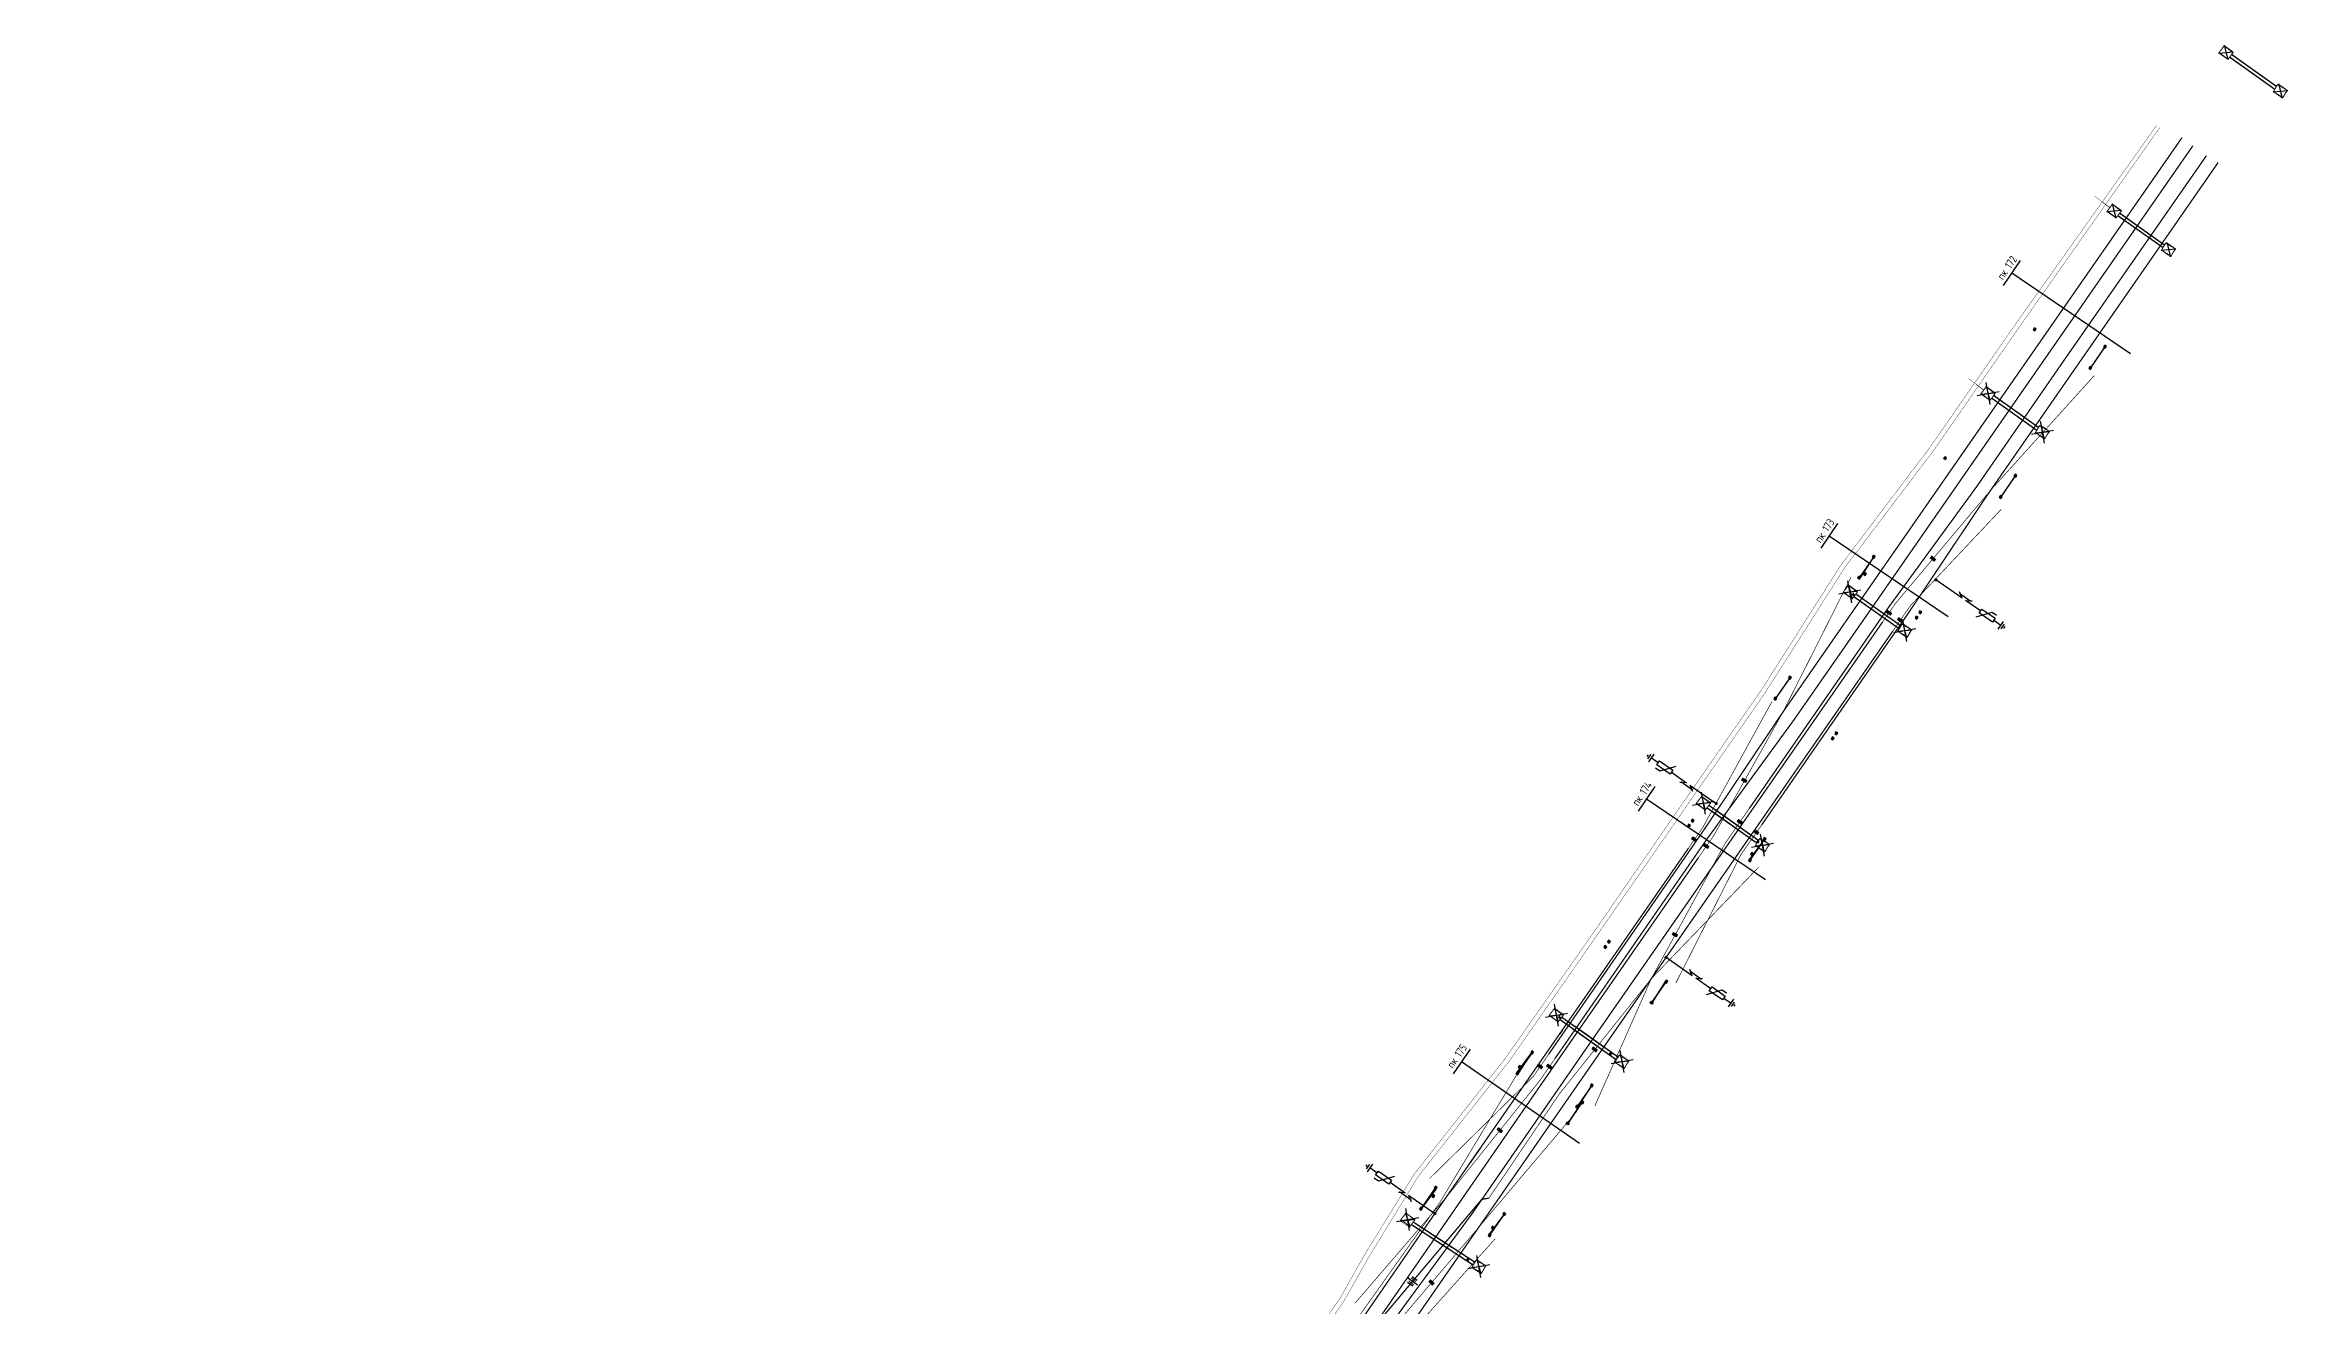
# Model space of a CAD drawing. Header units: metres. Extents: x 7125 to 11673, y -5803 to -4152.
# Drawn here: x 10972 to 11673, y -4546 to -4152 of the extents above; entities that cross this region are included whole.
import ezdxf
from ezdxf.enums import TextEntityAlignment as Align

# ---------------------------------------------------------------- set-up
doc = ezdxf.new("R2010")
doc.units = ezdxf.units.M
doc.layers.get('Defpoints').update_dxf_attribs({"color": 4})
for name, color, linetype in [('N_opn', 1, 'Continuous'), ('P_piket (новые)', 7, 'Continuous'), ('P_userhelp_1', 6, 'Continuous'), ('S_opor', 7, 'Continuous'), ('КС_ОПОРЫ В МАСШТАБЕ', 6, 'Continuous')]:
    doc.layers.add(name, color=color, linetype=linetype)
doc.layers.add('N_p_podves_1КП', color=1, linetype='Continuous', lineweight=40)
doc.layers.add('N_p_podves_2КП', color=1, linetype='Continuous', lineweight=40)
doc.layers.get('P_userhelp_1').off()
doc.styles.add('00 ТЭЛП  25', font='gost.shx', dxfattribs={"height": 2.5})
doc.styles.add('GostB_TTF', font='')
doc.styles.get("Standard").update_dxf_attribs({"font": 'arial.ttf'})
doc.styles.add('Шаблон 2.5', font='simplex.shx', dxfattribs={"width": 0.7, "oblique": 15, "height": 2.5})
doc.styles.get('GostB_TTF').set_extended_font_data('GOST type B')
doc.linetypes.add('Волновод', pattern='A,100.7,-7.2,["~",Standard,S=2.5,R=0,X=-2.54,Y=-1.4],-4.35', length=112.25)
doc.linetypes.add('Волновод1', pattern='A,35.8,-2.1,["~",GostB_TTF,S=3,R=0,X=-1.1,Y=-1.05],-2.1', length=40)
doc.linetypes.add('ВОЛС1', pattern='A,33.6,-3.2,["ВОЛС",GostB_TTF,S=1.5,R=0,X=-2.2,Y=-0.75],-3.2', length=40)

# ---------------------------------------------------------------- blocks, each defined once
blk = doc.blocks.new('*U516')
at = {"const_width": 0.3}
blk.add_lwpolyline([(-1.3, 1.75), (1.3, 1.75), (1.3, -1.75), (-1.3, -1.75)], close=True, dxfattribs=at)
at = {"layer": 'Defpoints'}
blk.add_point((0, 0), dxfattribs=at)
blk = doc.blocks.new('*U692')
for p, q in [((-0.5, 4.46), (-0.5, -18.62)), ((0.5, 4.46), (0.5, -18.62)), ((-0.5, -1.76), (-0.5, -18.62)), ((0.5, -1.76), (0.5, -18.62))]:
    blk.add_line(p, q)
at = {"layer": 'Defpoints'}
for p, q in [((-1.5, 7.96), (1.5, 4.46)), ((1.5, 7.96), (-1.5, 4.46)), ((-1.5, -18.62), (1.5, -22.12)), ((1.5, -18.62), (-1.5, -22.12))]:
    blk.add_line(p, q, dxfattribs=at)
at = {"layer": 'Defpoints', "const_width": 0.15}
for points in [[(-1.5, 7.96), (1.5, 7.96), (1.5, 4.46), (-1.5, 4.46)], [(-1.5, -18.62), (1.5, -18.62), (1.5, -22.12), (-1.5, -22.12)]]:
    blk.add_lwpolyline(points, close=True, dxfattribs=at)
blk = doc.blocks.new('*U689')
for p, q in [((-0.5, 3.01), (-0.5, -18.62)), ((0.5, 3.01), (0.5, -18.62)), ((-0.5, -1.76), (-0.5, -18.62)), ((0.5, -1.76), (0.5, -18.62))]:
    blk.add_line(p, q)
at = {"layer": 'Defpoints'}
for p, q in [((-1.5, 6.51), (1.5, 3.01)), ((1.5, 6.51), (-1.5, 3.01)), ((-1.5, -18.62), (1.5, -22.12)), ((1.5, -18.62), (-1.5, -22.12))]:
    blk.add_line(p, q, dxfattribs=at)
at = {"layer": 'Defpoints', "const_width": 0.15}
for points in [[(-1.5, 6.51), (1.5, 6.51), (1.5, 3.01), (-1.5, 3.01)], [(-1.5, -18.62), (1.5, -18.62), (1.5, -22.12), (-1.5, -22.12)]]:
    blk.add_lwpolyline(points, close=True, dxfattribs=at)
blk = doc.blocks.new('*U691')
for p, q in [((-0.5, 0.52), (-0.5, -18.62)), ((0.5, 0.52), (0.5, -18.62)), ((-0.5, -1.76), (-0.5, -18.62)), ((0.5, -1.76), (0.5, -18.62))]:
    blk.add_line(p, q)
at = {"layer": 'Defpoints'}
for p, q in [((-1.5, 4.02), (1.5, 0.52)), ((1.5, 4.02), (-1.5, 0.52)), ((-1.5, -18.62), (1.5, -22.12)), ((1.5, -18.62), (-1.5, -22.12))]:
    blk.add_line(p, q, dxfattribs=at)
at = {"layer": 'Defpoints', "const_width": 0.15}
for points in [[(-1.5, 4.02), (1.5, 4.02), (1.5, 0.52), (-1.5, 0.52)], [(-1.5, -18.62), (1.5, -18.62), (1.5, -22.12), (-1.5, -22.12)]]:
    blk.add_lwpolyline(points, close=True, dxfattribs=at)
blk = doc.blocks.new('*U656')
for p, q in [((-0.5, -1.24), (-0.5, -18.62)), ((-0.5, -1.76), (-0.5, -18.62)), ((0.5, -1.24), (0.5, -18.62)), ((0.5, -1.76), (0.5, -18.62))]:
    blk.add_line(p, q)
at = {"layer": 'Defpoints'}
for p, q in [((-1.5, 2.26), (1.5, -1.24)), ((1.5, 2.26), (-1.5, -1.24)), ((-1.5, -18.62), (1.5, -22.12)), ((1.5, -18.62), (-1.5, -22.12))]:
    blk.add_line(p, q, dxfattribs=at)
at = {"layer": 'Defpoints', "const_width": 0.15}
for points in [[(-1.5, 2.26), (1.5, 2.26), (1.5, -1.24), (-1.5, -1.24)], [(-1.5, -18.62), (1.5, -18.62), (1.5, -22.12), (-1.5, -22.12)]]:
    blk.add_lwpolyline(points, close=True, dxfattribs=at)
blk = doc.blocks.new('N_KRON')
at = {"color": 0, "ltscale": 0.8, "const_width": 0.2}
blk.add_lwpolyline([(0, 3), (0, 0)], dxfattribs=at)
at = {"color": 1, "ltscale": 0.8, "const_width": 0.2}
blk.add_lwpolyline([(0, 3), (0, 3)], dxfattribs=at)
at = {"layer": 'Defpoints', "ltscale": 0.8, "const_width": 0.1}
blk.add_lwpolyline([(0, 6), (0, 3)], dxfattribs=at)
blk = doc.blocks.new('*U620')
at = {"const_width": 0.3}
blk.add_lwpolyline([(-1.3, 1.75), (1.3, 1.75), (1.3, -1.75), (-1.3, -1.75)], close=True, dxfattribs=at)
at = {"layer": 'Defpoints'}
blk.add_point((0, 0), dxfattribs=at)
at = {"color": 0}
blk.add_blockref('N_KRON', (0, 1.75), dxfattribs=at)
blk = doc.blocks.new('A$C62177B7A')
for p, q in [((-0.335, 0.335), (-0.335, -0.335)), ((0.335, 0.335), (-0.335, 0.335)), ((0.335, -0.335), (0.335, 0.335)), ((-0.335, -0.335), (0.335, -0.335))]:
    blk.add_line(p, q)
at = {"layer": 'Defpoints'}
for p, q in [((-0.335, 0.335), (0.335, -0.335)), ((0.335, 0.335), (-0.335, -0.335)), ((-0.335, 0), (0.335, 0)), ((0, 0.335), (0, -0.335))]:
    blk.add_line(p, q, dxfattribs=at)
blk = doc.blocks.new('*U85')
for p, q in [((0.11, 0.605), (-0.11, 0.605)), ((-0.11, 0.605), (-0.11, 0.065)), ((-0.11, 0.065), (0.11, 0.065)), ((0.11, 0.065), (0.11, 0.605))]:
    blk.add_line(p, q)
at = {"layer": 'Defpoints'}
for p, q in [((0.11, 0.065), (-0.11, 0.605)), ((-0.11, 0.065), (0.11, 0.605)), ((0.11, 0.335), (-0.11, 0.335)), ((0, 0.065), (0, 0.605))]:
    blk.add_line(p, q, dxfattribs=at)
blk.add_blockref('A$C62177B7A', (0, 0.335))
blk = doc.blocks.new('*U188')
for p, q in [((0, 0), (-8, 0)), ((0.375, 0.335), (-0.295, 0.335)), ((-0.295, 0.335), (-0.295, -0.335)), ((0.375, -0.335), (0.375, 0.335)), ((-0.295, -0.335), (0.375, -0.335))]:
    blk.add_line(p, q)
at = {"layer": 'Defpoints'}
for p, q in [((-0.295, -0.335), (0.375, 0.335)), ((-0.295, 0.335), (0.375, -0.335)), ((0.04, 0.335), (0.04, -0.335)), ((-0.295, 0), (0.375, 0))]:
    blk.add_line(p, q, dxfattribs=at)
blk = doc.blocks.new('*U559')
for p, q in [((4.68, 16.35), (-4.68, 16.35)), ((0, 16.35), (0, -28.55))]:
    blk.add_line(p, q)
blk = doc.blocks.new('S_IZ_SECTION')
at = {"color": 0, "lineweight": 30, "ltscale": 0.8}
for p, q in [((-0.15, -1), (-0.15, 1)), ((1, -2), (1, 2)), ((2.17, 1), (2.17, -1))]:
    blk.add_line(p, q, dxfattribs=at)
at = {"color": 7, "ltscale": 0.5, "true_color": 0xffffff, "const_width": 0.313, "flags": 128}
blk.add_lwpolyline([(0.4, 1), (0.4, -1)], dxfattribs=at)
at = {"color": 7, "ltscale": 0.3, "true_color": 0xffffff, "const_width": 0.313, "flags": 128}
blk.add_lwpolyline([(1.61, 1), (1.61, -1)], dxfattribs=at)
at = {"color": 0, "ltscale": 0.8, "style": 'Шаблон 2.5', "flags": 4}
blk.add_attdef('N_IZ_SECTION', text='', height=2.5, dxfattribs=at).set_placement((1.06, 7.68), align=Align.CENTER)
blk = doc.blocks.new('N_VOZDUSH')
at = {"lineweight": 0, "ltscale": 5, "true_color": 0xffffff}
blk.add_hatch(color=7, dxfattribs=at).paths.add_polyline_path([(0.82, 0.82), (0.18, 0.82), (0.18, -0.71), (0.82, -0.71)])
at = {"lineweight": 0, "const_width": 0.229}
for points in [[(0.08, 0.91), (0.08, -0.8)], [(0.92, 0.91), (0.92, -0.8)]]:
    blk.add_lwpolyline(points, dxfattribs=at)
at = {"color": 7, "lineweight": 0, "ltscale": 5, "true_color": 0xffffff}
blk.add_lwpolyline([(0.82, 0.82), (0.18, 0.82), (0.18, -0.71), (0.82, -0.71)], close=True, dxfattribs=at)
blk = doc.blocks.new('N_OPN')
at = {"ltscale": 2}
h = blk.add_hatch(color=256, dxfattribs=at)
edge = h.paths.add_edge_path()
edge.add_arc((0, 0.01), 0.513, 148.30231, 508.30231)
for p, q in [((-1.79, 20.21), (-1.79, 21.85)), ((1.45, 24.82), (-1.49, 24.82)), ((-0.82, 25.46), (0.86, 25.45)), ((-0.75, 17.03), (-0.74, 22.09)), ((-0.74, 22.09), (0.74, 22.09)), ((-0.33, 26.05), (0.34, 26.05)), ((0, 22.09), (0, 24.82)), ((0.74, 22.09), (0.74, 17.03)), ((2.23, 16.97), (-1.79, 20.21)), ((0.74, 17.03), (-0.75, 17.03)), ((0, 17.03), (0, 11.31))]:
    blk.add_line(p, q, dxfattribs=at)
for p, q in [((0, 11.31), (-1.14, 13.09)), ((0, 10.02), (-1.14, 8.23)), ((-0.81, 8.48), (-0.8, 12.94))]:
    blk.add_line(p, q)
at = {"ltscale": 0.8}
blk.add_line((0, 10.02), (0, 0.01), dxfattribs=at)

msp = doc.modelspace()

# ---------------------------------------------------------------- linework, layer by layer
at = {"linetype": 'Волновод1'}
msp.add_lwpolyline([(11126.479, -4894.051, 0.1, 0.1, 0), (11158.173, -4852.911, 0.1, 0.1, 0), (11158.173, -4852.911, 0.1, 0.1, 0), (11185.577, -4815.777, 0.1, 0.1, 0), (11221.418, -4766.569, 0.1, 0.1, 0), (11239.502, -4740.606, 0.1, 0.1, 0), (11258.721, -4712.804, 0.1, 0.1, 0), (11272.828, -4692.885, 0.1, 0.1, 0), (11292.835, -4659.697, 0.1, 0.1, 0), (11320.397, -4624.325, 0.1, 0.1, 0), (11343.438, -4591.36, 0.1, 0.1, 0), (11376.634, -4543.554, 0.1, 0.1, 0), (11384.489, -4529.65, 0.1, 0.1, 0), (11399.888, -4504.667, 0.1, 0.1, 0), (11428.439, -4468.392, 0.1, 0.1, 0), (11456.004, -4429.092, 0.1, 0.1, 0), (11482.103, -4391.216, 0.1, 0.1, 0), (11508.364, -4353.448, 0.1, 0.1, 0), (11533.074, -4314.606, 0.1, 0.1, 0), (11560.863, -4277.898, 0.1, 0.1, 0), (11587.103, -4240.116, 0.1, 0.1, 0), (11631.826, -4177.119, 0, 0, 0)], format="xyseb", dxfattribs=at)
at = {"linetype": 'ВОЛС1'}
msp.add_lwpolyline([(11127.645, -4894.948, 0.1, 0.1, 0), (11159.612, -4853.998, 0.1, 0.1, 0), (11159.612, -4853.998, 0.1, 0.1, 0), (11186.682, -4816.651, 0.1, 0.1, 0), (11222.292, -4767.261, 0.1, 0.1, 0), (11240.678, -4741.536, 0.1, 0.1, 0), (11259.97, -4713.636, 0.1, 0.1, 0), (11274.076, -4693.716, 0.1, 0.1, 0), (11294.084, -4660.529, 0.1, 0.1, 0), (11321.567, -4625.104, 0.1, 0.1, 0), (11344.629, -4592.248, 0.1, 0.1, 0), (11377.882, -4544.386, 0.1, 0.1, 0), (11385.651, -4530.599, 0.1, 0.1, 0), (11401.092, -4505.47, 0.1, 0.1, 0), (11429.687, -4469.224, 0.1, 0.1, 0), (11457.147, -4429.854, 0.1, 0.1, 0), (11483.352, -4392.047, 0.1, 0.1, 0), (11509.577, -4354.256, 0.1, 0.1, 0), (11534.287, -4315.414, 0.1, 0.1, 0), (11562.112, -4278.729, 0.1, 0.1, 0), (11588.351, -4240.947, 0.1, 0.1, 0), (11632.818, -4177.802, 0, 0, 0)], format="xyseb", dxfattribs=at)
at = {"layer": 'Defpoints'}
msp.add_line((11446.165, -4459.682), (11445.215, -4461.057), dxfattribs=at)
at = {"layer": 'Defpoints', "color": 5}
msp.add_line((11417.08, -4501.618), (11420.508, -4496.686), dxfattribs=at)
at = {"layer": 'N_p_podves_1КП'}
for points in [[(11225.181, -4769.387, 0.2, 0.2, 0), (11250.736, -4739.293, 0.2, 0.2, 0), (11276.054, -4702.804, 0.4, 0.4, 0), (11277.833, -4701.793, 0.4, 0.4, 0), (11307.479, -4666.635, 0.4, 0.4, 0), (11309.45, -4666.484, 0.2, 0.2, 0), (11333.21, -4632.706, 0.2, 0.2, 0), (11361.445, -4591.166, 0.2, 0.2, 0), (11382.788, -4555.606, 0.4, 0.4, 0), (11384.766, -4555.514, 0.4, 0.4, 0), (11420.92, -4512.67, 0.4, 0.4, 0), (11423.151, -4512.294, 0.2, 0.2, 0), (11445.096, -4479.816, 0.2, 0.2, 0), (11473.858, -4443.781, 0.2, 0.2, 0), (11507.589, -4408.737, 0, 0, 0)], [(11432.071, -4473.335, 0.2, 0.2, 0), (11407.824, -4513.618, 0.2, 0.2, 0), (11380.579, -4551.963, 0.4, 0.4, 0), (11380.589, -4554.523, 0.4, 0.4, 0), (11357.807, -4594.47, 0.4, 0.4, 0), (11357.557, -4596.427, 0.2, 0.2, 0), (11342.984, -4614.009, 0.2, 0.2, 0), (11334.303, -4625.626, 0.4, 0.4, 0), (11334.564, -4627.784, 0.4, 0.4, 0), (11307.03, -4676.08, 0.4, 0.4, 0), (11307.343, -4677.616, 0.2, 0.2, 0), (11280.257, -4716.634, 0.2, 0.2, 0), (11255.156, -4751.884, 0.2, 0.2, 0), (11237.626, -4776.754, 0.2, 0.2, 0), (11212.38, -4813.075, 0.2, 0.2, 0), (11207.982, -4819.849, 0.4, 0.4, 0), (11206.36, -4820.19, 0.4, 0.4, 0), (11202.958, -4823.901, 0.4, 0.4, 0), (11193.159, -4835.192, 0.4, 0.4, 0), (11167.784, -4864.266, 0.4, 0.4, 0), (11166.522, -4864.221, 0.2, 0.2, 0), (11166.522, -4864.221, 0.2, 0.2, 0), (11146.678, -4891.513, 0.2, 0.2, 0)], [(11184.301, -4871.292, 0.2, 0.2, 0), (11207.261, -4828.487, 0.2, 0.2, 0), (11239.081, -4783.768, 0.4, 0.4, 0), (11238.414, -4782.012, 0.4, 0.4, 0), (11262.465, -4740.205, 0.4, 0.4, 0), (11262.523, -4737.773, 0.2, 0.2, 0), (11278.505, -4715.399, 0.2, 0.2, 0), (11308.573, -4671.782, 0.2, 0.2, 0), (11318.586, -4657.909, 0.2, 0.2, 0), (11332.14, -4638.063, 0.4, 0.4, 0), (11334.181, -4637.271, 0.4, 0.4, 0), (11365.459, -4600.029, 0.4, 0.4, 0), (11367.572, -4599.522, 0.2, 0.2, 0), (11396.344, -4557.063, 0.2, 0.2, 0), (11425.102, -4524.991, 0.2, 0.2, 0)]]:
    msp.add_lwpolyline(points, format="xyseb", dxfattribs=at)
at = {"layer": 'N_p_podves_2КП'}
for points in [[(11381.308, -4545.105, 0.2, 0.2, 0), (11410.172, -4511.584, 0.2, 0.2, 0), (11439.011, -4475.602, 0.2, 0.2, 0), (11443.796, -4468.693, 0.4, 0.4, 0), (11465.201, -4437.785, 0.4, 0.4, 0), (11491.39, -4399.969, 0.4, 0.4, 0), (11518.523, -4362.805, 0.4, 0.4, 0), (11542.856, -4327.842, 0.4, 0.4, 0), (11643.111, -4183.568, 0, 0, 0)], [(11404.562, -4506.218, 0.2, 0.2, 0), (11437.044, -4474.24, 0.2, 0.2, 0), (11441.795, -4467.379, 0.4, 0.4, 0), (11463.233, -4436.423, 0.4, 0.4, 0), (11489.423, -4398.606, 0.4, 0.4, 0), (11515.097, -4360.333, 0.4, 0.4, 0), (11539.341, -4325.4, 0.4, 0.4, 0), (11639.716, -4181.027, 0, 0, 0)], [(11481.585, -4445.059, 0.2, 0.2, 0), (11501.917, -4404.938, 0.2, 0.2, 0), (11508.427, -4395.643, 0.4, 0.4, 0), (11527.061, -4368.718, 0.4, 0.4, 0), (11554.409, -4329.271, 0.4, 0.4, 0), (11578.833, -4292.745, 0.4, 0.4, 0), (11650.993, -4188.826, 0, 0, 0)], [(11548.245, -4327.434, 0.4, 0.4, 0), (11575.466, -4290.166, 0.4, 0.4, 0), (11601.559, -4252.446, 0.4, 0.4, 0), (11647.352, -4186.65, 0, 0, 0)], [(11299.002, -4706.574, 0.2, 0.2, 0), (11312.357, -4676.445, 0.2, 0.2, 0), (11336.492, -4632.426, 0.2, 0.2, 0), (11358.051, -4601.295, 0.2, 0.2, 0), (11363.145, -4593.94, 0.4, 0.4, 0), (11391.16, -4553.487, 0.4, 0.4, 0), (11417.939, -4517.058, 0.4, 0.4, 0), (11455.294, -4463.035, 0.4, 0.4, 0), (11546.141, -4332.334, 0.2, 0.2, 0), (11550.191, -4326.508, 0.2, 0.2, 0), (11580.024, -4291.031, 0.2, 0.2, 0), (11612.321, -4255.332, 0, 0, 0)], [(10972.095, -5240.989, 0.2, 0.2, 0), (10988.577, -5203.179, 0.4, 0.4, 0), (11047.929, -5094.65, 0.4, 0.4, 0), (11083.442, -5029.835, 0.4, 0.4, 0), (11120.07, -4964.885, 0.4, 0.4, 0), (11151.236, -4913.062, 0.4, 0.4, 0), (11181.312, -4866.149, 0.4, 0.4, 0), (11198.963, -4839.257, 0.4, 0.4, 0), (11207.134, -4827.333, 0.4, 0.4, 0), (11240.35, -4779.331, 0.4, 0.4, 0), (11271.036, -4735.814, 0.4, 0.4, 0), (11282.911, -4718.611, 0.4, 0.4, 0), (11299.012, -4695.567, 0.4, 0.4, 0), (11322.944, -4661.249, 0.4, 0.4, 0), (11351.542, -4620.051, 0.4, 0.4, 0), (11368.304, -4595.937, 0.4, 0.4, 0), (11382.517, -4575.373, 0.4, 0.4, 0), (11414.116, -4529.83, 0.4, 0.4, 0), (11458.759, -4465.502, 0.4, 0.4, 0), (11549.389, -4335.113, 0.2, 0.2, 0), (11554.912, -4327.161, 0.2, 0.2, 0), (11583.173, -4297.182, 0, 0, 0)], [(11146.36, -4893.963, 0.4, 0.4, 0), (11167.764, -4864.266, 0.4, 0.4, 0), (11171.11, -4859.771, 0.4, 0.4, 0), (11199.229, -4820.836, 0.4, 0.4, 0), (11233.194, -4773.773, 0.4, 0.4, 0), (11275.185, -4713.169, 0.4, 0.4, 0), (11290.99, -4690.421, 0.4, 0.4, 0), (11315.196, -4655.57, 0.4, 0.4, 0), (11343.831, -4614.509, 0.4, 0.4, 0), (11360.541, -4590.55, 0.4, 0.4, 0), (11374.831, -4570.059, 0.4, 0.4, 0), (11406.316, -4524.713, 0.4, 0.4, 0), (11451.04, -4460.03, 0.4, 0.4, 0), (11488.658, -4405.871, 0.2, 0.2, 0), (11493.433, -4398.978, 0.2, 0.2, 0), (11515.057, -4360.405, 0.2, 0.2, 0), (11536.307, -4318.321, 0, 0, 0)], [(11456.255, -4483.465, 0.2, 0.2, 0), (11473.861, -4443.783, 0.2, 0.2, 0), (11496.949, -4401.493, 0.2, 0.2, 0), (11504.506, -4390.593, 0.4, 0.4, 0), (11522.055, -4365.251, 0.4, 0.4, 0), (11548.245, -4327.434, 0.4, 0.4, 0)], [(11142.089, -4890.864, 0.4, 0.4, 0), (11166.903, -4857.142, 0.4, 0.4, 0), (11186.582, -4830.529, 0.4, 0.4, 0), (11195.743, -4817.971, 0.4, 0.4, 0), (11229.482, -4770.89, 0.4, 0.4, 0), (11250.832, -4740.528, 0.4, 0.4, 0), (11251.406, -4739.755, 0.4, 0.4, 0), (11258.157, -4730.118, 0.4, 0.4, 0), (11271.731, -4710.626, 0.4, 0.4, 0), (11287.46, -4687.98, 0.4, 0.4, 0), (11311.635, -4653.145, 0.4, 0.4, 0), (11340.319, -4612.168, 0.4, 0.4, 0), (11357.168, -4588.008, 0.4, 0.4, 0), (11371.494, -4567.467, 0.4, 0.4, 0), (11402.633, -4522.315, 0.4, 0.4, 0), (11447.616, -4457.569, 0.4, 0.4, 0), (11485.477, -4403.015, 0.2, 0.2, 0), (11489.955, -4396.548, 0.2, 0.2, 0), (11511.597, -4357.164, 0, 0, 0)], [(11150.704, -4897.029, 0.4, 0.4, 0), (11194.693, -4836.143, 0.4, 0.4, 0), (11203.466, -4824.318, 0.4, 0.4, 0), (11236.946, -4776.495, 0.4, 0.4, 0), (11266.706, -4733.9, 0.4, 0.4, 0), (11279.248, -4715.916, 0.4, 0.4, 0), (11294.928, -4693.533, 0.4, 0.4, 0), (11319.186, -4658.65, 0.4, 0.4, 0), (11347.972, -4617.441, 0.4, 0.4, 0), (11364.701, -4593.385, 0.4, 0.4, 0), (11378.993, -4572.84, 0.4, 0.4, 0), (11392.082, -4554.125, 0.2, 0.2, 0), (11419.504, -4521.951, 0.2, 0.2, 0), (11450.635, -4485.164, 0, 0, 0)]]:
    msp.add_lwpolyline(points, format="xyseb", dxfattribs=at)
at = {"layer": 'S_opor', "color": 1, "lineweight": 30, "ltscale": 2}
for p, q in [((11575.675, -4261.537), (11582.567, -4260.312)), ((11579.733, -4264.37), (11578.508, -4257.479)), ((11592.713, -4273.62), (11599.604, -4272.394)), ((11596.771, -4276.453), (11595.546, -4269.561)), ((11532.477, -4323.513), (11539.369, -4322.287)), ((11536.535, -4326.346), (11535.31, -4319.454)), ((11553.729, -4338.414), (11552.504, -4331.522)), ((11549.671, -4335.581), (11556.562, -4334.355)), ((11490.85, -4392.321), (11489.624, -4385.429)), ((11486.791, -4389.488), (11493.683, -4388.262)), ((11505.225, -4402.611), (11512.117, -4401.386)), ((11509.283, -4405.444), (11508.058, -4398.552)), ((11440.791, -4455.771), (11447.683, -4454.545)), ((11444.849, -4458.604), (11443.624, -4451.712)), ((11461.329, -4470.256), (11468.221, -4469.031)), ((11465.388, -4473.089), (11464.163, -4466.197)), ((11394.302, -4519.613), (11401.194, -4518.387)), ((11398.361, -4522.446), (11397.136, -4515.554)), ((11416.558, -4534.294), (11423.45, -4533.068)), ((11420.616, -4537.127), (11419.391, -4530.235))]:
    msp.add_line(p, q, dxfattribs=at)
at = {"layer": 'КС_ОПОРЫ В МАСШТАБЕ'}
for p, q in [((11543.403, -4311.902), (11539.052, -4318.633)), ((11509.276, -4400.146), (11504.465, -4406.593)), ((11478.368, -4444.485), (11474.018, -4451.251)), ((11431.85, -4473.185), (11436.658, -4466.736)), ((11432.289, -4473.49), (11436.658, -4466.736)), ((11450.922, -4483.852), (11455.289, -4477.096)), ((11452.145, -4482.195), (11447.794, -4488.962)), ((11406.723, -4509.195), (11401.93, -4515.618)), ((11427.93, -4517.266), (11423.128, -4523.712))]:
    msp.add_line(p, q, dxfattribs=at)

# ---------------------------------------------------------------- block references
at = {"layer": 'N_opn', "linetype": 'Волновод'}
for p, rotation in [((11562.808, -4319.103), 234.9999717531718), ((11494.162, -4389), 54.99997175317178), ((11478.494, -4437.12), 234.9999717531718), ((11406.262, -4517.092), 54.99997175317178)]:
    msp.add_blockref('N_OPN', p, dxfattribs=dict(at, rotation=rotation))
at = {"layer": 'N_p_podves_2КП'}
for name, p, rotation in [('N_VOZDUSH', (11561.602, -4312.938), 48.85726584804424), ('N_VOZDUSH', (11547.912, -4329.893), 56.98343289502159), ('N_VOZDUSH', (11551.441, -4332.163), 56.98343289502159), ('N_VOZDUSH', (11502.713, -4382.217), 63.12550173320204), ('N_VOZDUSH', (11501.322, -4395.19), 56.98343289502159), ('N_VOZDUSH', (11487.074, -4400.649), 56.98343289502159), ('N_VOZDUSH', (11490.813, -4402.762), 56.98343289502159), ('N_VOZDUSH', (11506.481, -4398.419), 56.98343289502159), ('N_VOZDUSH', (11481.072, -4430.441), 63.12550173320204), ('N_VOZDUSH', (11455.902, -4466.252), 52.00946399183041), ('N_VOZDUSH', (11438.855, -4471.578), 56.98343289502159), ('N_VOZDUSH', (11441.739, -4471.617), 56.98343289502159), ('N_VOZDUSH', (11426.261, -4491.511), 50.04574373138161), ('S_IZ_SECTION', (11398.62, -4539.095), 53.04197544460732), ('N_VOZDUSH', (11404.901, -4539.047), 46.19021261993826)]:
    msp.add_blockref(name, p, dxfattribs=dict(at, rotation=rotation))
at = {"layer": 'P_piket (новые)'}
for p, rotation in [((11600.031, -4232.461), 55.8501025806109), ((11542.986, -4314.594), 55.8501025806109), ((11485.941, -4396.727), 55.8501025806109), ((11428.024, -4478.886), 55.25931458656312)]:
    msp.add_blockref('*U559', p, dxfattribs=dict(at, rotation=rotation))
at = {"layer": 'P_userhelp_1', "color": 3, "rotation": 55.19647793171856}
for p in [(11596.462, -4273.213), (11537.282, -4323.991), (11507.433, -4401.153)]:
    msp.add_blockref('*U85', p, dxfattribs=at)
at = {"layer": 'P_userhelp_1', "rotation": 55.19647793171856}
for p in [(11445.484, -4456.005), (11461.425, -4467.352), (11416.835, -4531.568)]:
    msp.add_blockref('*U85', p, dxfattribs=at)
at = {"layer": 'S_opor'}
for name, p, rotation in [('*U656', (11653.87, -4154.676), 54.65737551389031), ('*U516', (11653.507, -4154.442), 52.44528590671388), ('*U516', (11670.42, -4166.443), 239.9052329366676), ('*U620', (11618.548, -4203.96), 52.44528590671388), ('*U656', (11618.911, -4204.195), 54.65737551389031), ('*U516', (11635.461, -4215.961), 239.9052329366676), ('*U620', (11579.147, -4260.962), 52.44528590671388), ('*U656', (11579.51, -4261.197), 54.65737551389031), ('*U516', (11596.06, -4272.963), 239.9052329366676), ('*U656', (11536.477, -4323.192), 54.65737551389031), ('*U516', (11536.114, -4322.957), 52.44528590671388), ('*U516', (11553.027, -4334.958), 239.9052329366676), ('*U516', (11553.097, -4334.973), 239.9052329366676), ('*U516', (11490.158, -4388.934), 52.44528590671388), ('*U691', (11492.029, -4390.219), 54.65737551389031), ('*U516', (11508.579, -4401.985), 239.9052329366676), ('*U516', (11444.193, -4455.166), 52.44528590671388), ('*U689', (11448.111, -4457.87), 54.65737551389031), ('*U516', (11464.662, -4469.636), 239.9052329366676), ('*U692', (11402.948, -4522.539), 56.8317844306417), ('*U516', (11397.818, -4519.044), 52.44528590671388), ('*U516', (11420.004, -4533.681), 239.9052329366676)]:
    msp.add_blockref(name, p, dxfattribs=dict(at, rotation=rotation))
at = {"layer": 'КС_ОПОРЫ В МАСШТАБЕ'}
for name, p, rotation in [('*U85', (11593.959, -4241.102), 55.19647793171856), ('*U188', (11615.66, -4246.379), 55.19647793171851), ('*U85', (11611.369, -4253.139), 55.19647793171856), ('*U85', (11565.982, -4281.33), 55.19647793171856), ('*U188', (11587.641, -4286.683), 55.19647793171851), ('*U85', (11583.35, -4293.443), 55.19647793171856), ('*U85', (11539.106, -4318.67), 55.19647793171856), ('*U188', (11543.38, -4311.935), 55.19647793171851), ('*U85', (11540.903, -4317.482), 55.19647793171856), ('*U85', (11557.056, -4331.107), 55.19647793171856), ('*U85', (11558.196, -4329.463), 55.19647793171856), ('*U188', (11517.159, -4349.73), 55.19647793171851), ('*U85', (11512.885, -4356.465), 55.19647793171856), ('*U85', (11531.957, -4367.246), 55.19647793171856), ('*U85', (11530.817, -4368.89), 55.19647793171856), ('*U85', (11487.062, -4394.538), 55.19647793171856), ('*U85', (11485.914, -4396.175), 55.19647793171856), ('*U188', (11509.253, -4400.178), 55.19647793171851), ('*U85', (11504.962, -4406.938), 55.19647793171856), ('*U85', (11505.641, -4404.967), 55.19647793171856), ('*U85', (11459.763, -4434.02), 55.19647793171856), ('*U85', (11460.903, -4432.376), 55.19647793171856), ('*U85', (11478.865, -4444.831), 55.19647793171856), ('*U188', (11436.635, -4466.768), 55.19647793171851), ('*U85', (11433.053, -4471.474), 55.19647793171856), ('*U85', (11432.346, -4473.53), 55.19647793171856), ('*U188', (11455.266, -4477.129), 55.19647793171851), ('*U85', (11450.975, -4483.889), 55.19647793171856), ('*U85', (11452.642, -4482.54), 55.19647793171856), ('*U188', (11401.953, -4515.586), 235.1964779317185), ('*U85', (11406.023, -4511.873), 53.87173426778367), ('*U85', (11406.777, -4509.233), 55.19647793171856), ('*U188', (11427.916, -4517.297), 55.19647793171851), ('*U85', (11424.645, -4521.707), 55.19647793171856), ('*U85', (11423.625, -4524.057), 55.19647793171856)]:
    msp.add_blockref(name, p, dxfattribs=dict(at, rotation=rotation))
at = {"layer": 'КС_ОПОРЫ В МАСШТАБЕ', "xscale": -1, "rotation": 55.33590911688921}
for p in [(11474.041, -4451.218), (11447.816, -4488.929)]:
    msp.add_blockref('*U188', p, dxfattribs=at)

# ---------------------------------------------------------------- texts
at = {"layer": 'P_piket (новые)', "style": '00 ТЭЛП  25'}
for s, rotation, p in [('пк 172', 55.850103, (11585.051, -4221.64)), ('пк 173', 55.850103, (11528.006, -4303.773)), ('пк 174', 55.850103, (11470.96, -4385.906)), ('пк 175', 55.259315, (11413.155, -4467.911))]:
    msp.add_text(s, height=2.5, rotation=rotation, dxfattribs=at).set_placement(p, align=Align.MIDDLE)

doc.saveas('drawing.dxf')
